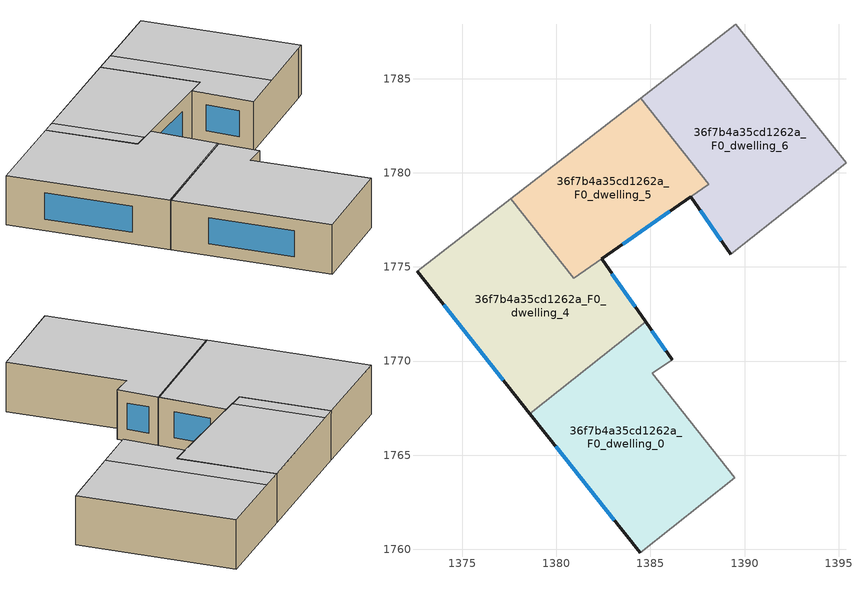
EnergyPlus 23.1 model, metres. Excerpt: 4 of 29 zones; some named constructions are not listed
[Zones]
36f7b4a35cd1262a_F0_dwelling_0
 floor ground (EU_floor_Construction): 1386.15,1770.08 1385.09,1769.35 1389.48,1763.82 1384.46,1759.82 1378.6,1767.21 1384.75,1772.09 z0
 wall outside (EU_wall_Construction): 1386.15,1770.08 1384.75,1772.09 / 1378.6,1767.21 1384.46,1759.82 z0:3
 wall to 36f7b4a35cd1262a_F0_dwelling_1 (EU_wall_Construction): 1389.48,1763.82 1385.09,1769.35 1386.15,1770.08 z0:3
 wall adiabatic (EU_wall_Construction): 1384.46,1759.82 1389.48,1763.82 z0:3
 wall to 36f7b4a35cd1262a_F0_dwelling_4 (EU_wall_Construction): 1384.75,1772.09 1378.6,1767.21 z0:3
 window (EU_Window_Construction): 1385.82,1770.56 1385.08,1771.62 / 1379.97,1765.48 1383.08,1761.55 z0.7:2.3
 ceiling to 36f7b4a35cd1262a_F1_dwelling_1 (EU_floor_Construction): 1389.48,1763.82 1385.09,1769.35 1386.15,1770.08 1384.75,1772.09 1378.6,1767.21 1384.46,1759.82 z3
36f7b4a35cd1262a_F0_dwelling_4
 floor ground (EU_floor_Construction): 1382.41,1775.44 1384.75,1772.09 1378.6,1767.21 1372.6,1774.77 1377.58,1778.63 1380.93,1774.41 z0
 wall outside (EU_wall_Construction): 1384.75,1772.09 1382.41,1775.44 / 1372.6,1774.77 1378.6,1767.21 z0:3
 wall adiabatic (EU_wall_Construction): 1377.58,1778.63 1372.6,1774.77 z0:3
 wall to 36f7b4a35cd1262a_F0_dwelling_5 (EU_wall_Construction): 1382.41,1775.44 1380.93,1774.41 / 1380.92,1774.41 1377.58,1778.63 z0:3
 window (EU_Window_Construction): 1384.2,1772.88 1382.96,1774.65 / 1374.01,1772.99 1377.19,1768.99 z0.7:2.3
 ceiling to 36f7b4a35cd1262a_F1_dwelling_0 (EU_floor_Construction): 1384.7,1772.16 1382.41,1775.44 1380.93,1774.41 1377.58,1778.63 1372.6,1774.77 1378.54,1767.28 z3
 ceiling to 36f7b4a35cd1262a_F1_dwelling_1 (EU_floor_Construction): 1384.75,1772.09 1384.7,1772.16 1378.54,1767.28 1378.6,1767.21 z3
36f7b4a35cd1262a_F0_dwelling_5
 floor ground (EU_floor_Construction): 1384.47,1783.96 1388.1,1779.39 1382.41,1775.44 1380.92,1774.41 1377.58,1778.63 z0
 wall outside (EU_wall_Construction): 1382.41,1775.44 1387.14,1778.72 z0:3
 wall adiabatic (EU_wall_Construction): 1384.47,1783.96 1377.58,1778.63 z0:3
 wall to 36f7b4a35cd1262a_F0_dwelling_6 (EU_wall_Construction): 1387.14,1778.72 1388.1,1779.39 1384.47,1783.96 z0:3
 window (EU_Window_Construction): 1383.52,1776.21 1386.03,1777.95 z0.7:2.3
 ceiling to 36f7b4a35cd1262a_F1_dwelling_2 (EU_floor_Construction): 1388.1,1779.39 1384.47,1783.96 1378.35,1779.22 1381.72,1774.97 1382.41,1775.44 z3
 ceiling to 36f7b4a35cd1262a_F1_dwelling_0 (EU_floor_Construction): 1381.72,1774.96 1378.35,1779.22 1377.58,1778.63 1380.92,1774.41 z3
36f7b4a35cd1262a_F0_dwelling_6
 floor ground (EU_floor_Construction): 1389.54,1787.89 1395.39,1780.53 1389.27,1775.68 1387.14,1778.72 1388.1,1779.39 1384.47,1783.96 z0
 wall outside (EU_wall_Construction): 1387.14,1778.72 1389.27,1775.68 z0:3
 wall adiabatic (EU_wall_Construction): 1389.54,1787.89 1384.47,1783.96 z0:3
 wall to 36f7b4a35cd1262a_F0_dwelling_7 (EU_wall_Construction): 1395.39,1780.53 1389.54,1787.89 z0:3
 wall to 36f7b4a35cd1262a_F0_dwelling_2 (EU_wall_Construction): 1389.27,1775.68 1394.97,1780.2 z0:3
 wall to 36f7b4a35cd1262a_F0_dwelling_3 (EU_wall_Construction): 1394.97,1780.2 1395.39,1780.53 z0:3
 window (EU_Window_Construction): 1387.64,1778.01 1388.77,1776.39 z0.7:2.3
 ceiling to 36f7b4a35cd1262a_F1_dwelling_2 (EU_floor_Construction): 1391.58,1777.51 1385.7,1784.92 1384.47,1783.96 1388.1,1779.39 1387.14,1778.72 1389.27,1775.68 z3
 ceiling adiabatic (EU_roof_Construction): 1395.39,1780.53 1389.54,1787.89 1385.7,1784.92 1391.58,1777.51 z3
[HVACTEMPLATE:THERMOSTAT] Constant Heating Setpoint=20; Constant Cooling Setpoint=50
EU_HeatOnly_36f7b4a35cd1262a_F0_dwelling_0; EU_HeatOnly_36f7b4a35cd1262a_F0_dwelling_1; EU_HeatOnly_36f7b4a35cd1262a_F0_dwelling_2; EU_HeatOnly_36f7b4a35cd1262a_F0_dwelling_3; EU_HeatOnly_36f7b4a35cd1262a_F0_dwelling_4; EU_HeatOnly_36f7b4a35cd1262a_F0_dwelling_5; EU_HeatOnly_36f7b4a35cd1262a_F0_dwelling_6; EU_HeatOnly_36f7b4a35cd1262a_F0_dwelling_7; EU_HeatOnly_36f7b4a35cd1262a_F1_dwelling_0; EU_HeatOnly_36f7b4a35cd1262a_F1_dwelling_1; EU_HeatOnly_36f7b4a35cd1262a_F1_dwelling_2; EU_HeatOnly_36f7b4a35cd1262a_F1_dwelling_3; EU_HeatOnly_36f7b4a35cd1262a_F1_dwelling_4; EU_HeatOnly_36f7b4a35cd1262a_F1_dwelling_5; EU_HeatOnly_36f7b4a35cd1262a_F1_dwelling_6; EU_HeatOnly_36f7b4a35cd1262a_F2_dwelling_0; EU_HeatOnly_36f7b4a35cd1262a_F2_dwelling_1; EU_HeatOnly_36f7b4a35cd1262a_F2_dwelling_2; EU_HeatOnly_36f7b4a35cd1262a_F2_dwelling_3; EU_HeatOnly_36f7b4a35cd1262a_F2_dwelling_4; EU_HeatOnly_36f7b4a35cd1262a_F2_dwelling_5; EU_HeatOnly_36f7b4a35cd1262a_F2_dwelling_6; EU_HeatOnly_36f7b4a35cd1262a_F3_dwelling_0; EU_HeatOnly_36f7b4a35cd1262a_F3_dwelling_1; EU_HeatOnly_36f7b4a35cd1262a_F3_dwelling_2; EU_HeatOnly_36f7b4a35cd1262a_F3_dwelling_3; EU_HeatOnly_36f7b4a35cd1262a_F3_dwelling_4; EU_HeatOnly_36f7b4a35cd1262a_F3_dwelling_5; EU_HeatOnly_36f7b4a35cd1262a_F3_dwelling_6
[SCHEDULE:CONSTANT]
Name | Hourly Value
EU_AlwaysOn | 1
EU_CoolingOff | 0
[SCHEDULE:FILE] Column Number=1; Rows to Skip at Top=0; Number of Hours of Data=8760; Column Separator=Comma; Interpolate to Timestep=No; Minutes per Item=60; Adjust Schedule for Daylight Savings=Yes
Name | File
EU_Step8_GainSchedule_36f7b4a35cd1262a_F1_dwelling_2_f000 | ../../schedules/36f7b4a35cd1262a/36f7b4a35cd1262a_F1_dwelling_2_f000_gain.csv
EU_Step8_GainSchedule_36f7b4a35cd1262a_F1_dwelling_3_f000 | ../../schedules/36f7b4a35cd1262a/36f7b4a35cd1262a_F1_dwelling_3_f000_gain.csv
EU_Step8_GainSchedule_36f7b4a35cd1262a_F1_dwelling_4_f000 | ../../schedules/36f7b4a35cd1262a/36f7b4a35cd1262a_F1_dwelling_4_f000_gain.csv
EU_Step8_GainSchedule_36f7b4a35cd1262a_F1_dwelling_5_f000 | ../../schedules/36f7b4a35cd1262a/36f7b4a35cd1262a_F1_dwelling_5_f000_gain.csv
EU_Step8_GainSchedule_36f7b4a35cd1262a_F1_dwelling_6_f000 | ../../schedules/36f7b4a35cd1262a/36f7b4a35cd1262a_F1_dwelling_6_f000_gain.csv
EU_Step8_GainSchedule_36f7b4a35cd1262a_F2_dwelling_0_f000 | ../../schedules/36f7b4a35cd1262a/36f7b4a35cd1262a_F2_dwelling_0_f000_gain.csv
EU_Step8_GainSchedule_36f7b4a35cd1262a_F2_dwelling_1_f000 | ../../schedules/36f7b4a35cd1262a/36f7b4a35cd1262a_F2_dwelling_1_f000_gain.csv
EU_Step8_GainSchedule_36f7b4a35cd1262a_F2_dwelling_2_f000 | ../../schedules/36f7b4a35cd1262a/36f7b4a35cd1262a_F2_dwelling_2_f000_gain.csv
EU_Step8_GainSchedule_36f7b4a35cd1262a_F2_dwelling_3_f000 | ../../schedules/36f7b4a35cd1262a/36f7b4a35cd1262a_F2_dwelling_3_f000_gain.csv
EU_Step8_GainSchedule_36f7b4a35cd1262a_F2_dwelling_4_f000 | ../../schedules/36f7b4a35cd1262a/36f7b4a35cd1262a_F2_dwelling_4_f000_gain.csv
EU_Step8_GainSchedule_36f7b4a35cd1262a_F2_dwelling_5_f000 | ../../schedules/36f7b4a35cd1262a/36f7b4a35cd1262a_F2_dwelling_5_f000_gain.csv
EU_Step8_GainSchedule_36f7b4a35cd1262a_F2_dwelling_6_f000 | ../../schedules/36f7b4a35cd1262a/36f7b4a35cd1262a_F2_dwelling_6_f000_gain.csv
EU_Step8_GainSchedule_36f7b4a35cd1262a_F3_dwelling_0_f000 | ../../schedules/36f7b4a35cd1262a/36f7b4a35cd1262a_F3_dwelling_0_f000_gain.csv
EU_Step8_GainSchedule_36f7b4a35cd1262a_F3_dwelling_1_f000 | ../../schedules/36f7b4a35cd1262a/36f7b4a35cd1262a_F3_dwelling_1_f000_gain.csv
EU_Step8_GainSchedule_36f7b4a35cd1262a_F3_dwelling_2_f000 | ../../schedules/36f7b4a35cd1262a/36f7b4a35cd1262a_F3_dwelling_2_f000_gain.csv
EU_Step8_GainSchedule_36f7b4a35cd1262a_F3_dwelling_3_f000 | ../../schedules/36f7b4a35cd1262a/36f7b4a35cd1262a_F3_dwelling_3_f000_gain.csv
EU_Step8_GainSchedule_36f7b4a35cd1262a_F3_dwelling_4_f000 | ../../schedules/36f7b4a35cd1262a/36f7b4a35cd1262a_F3_dwelling_4_f000_gain.csv
EU_Step8_GainSchedule_36f7b4a35cd1262a_F3_dwelling_5_f000 | ../../schedules/36f7b4a35cd1262a/36f7b4a35cd1262a_F3_dwelling_5_f000_gain.csv
EU_Step8_GainSchedule_36f7b4a35cd1262a_F3_dwelling_6_f000 | ../../schedules/36f7b4a35cd1262a/36f7b4a35cd1262a_F3_dwelling_6_f000_gain.csv
